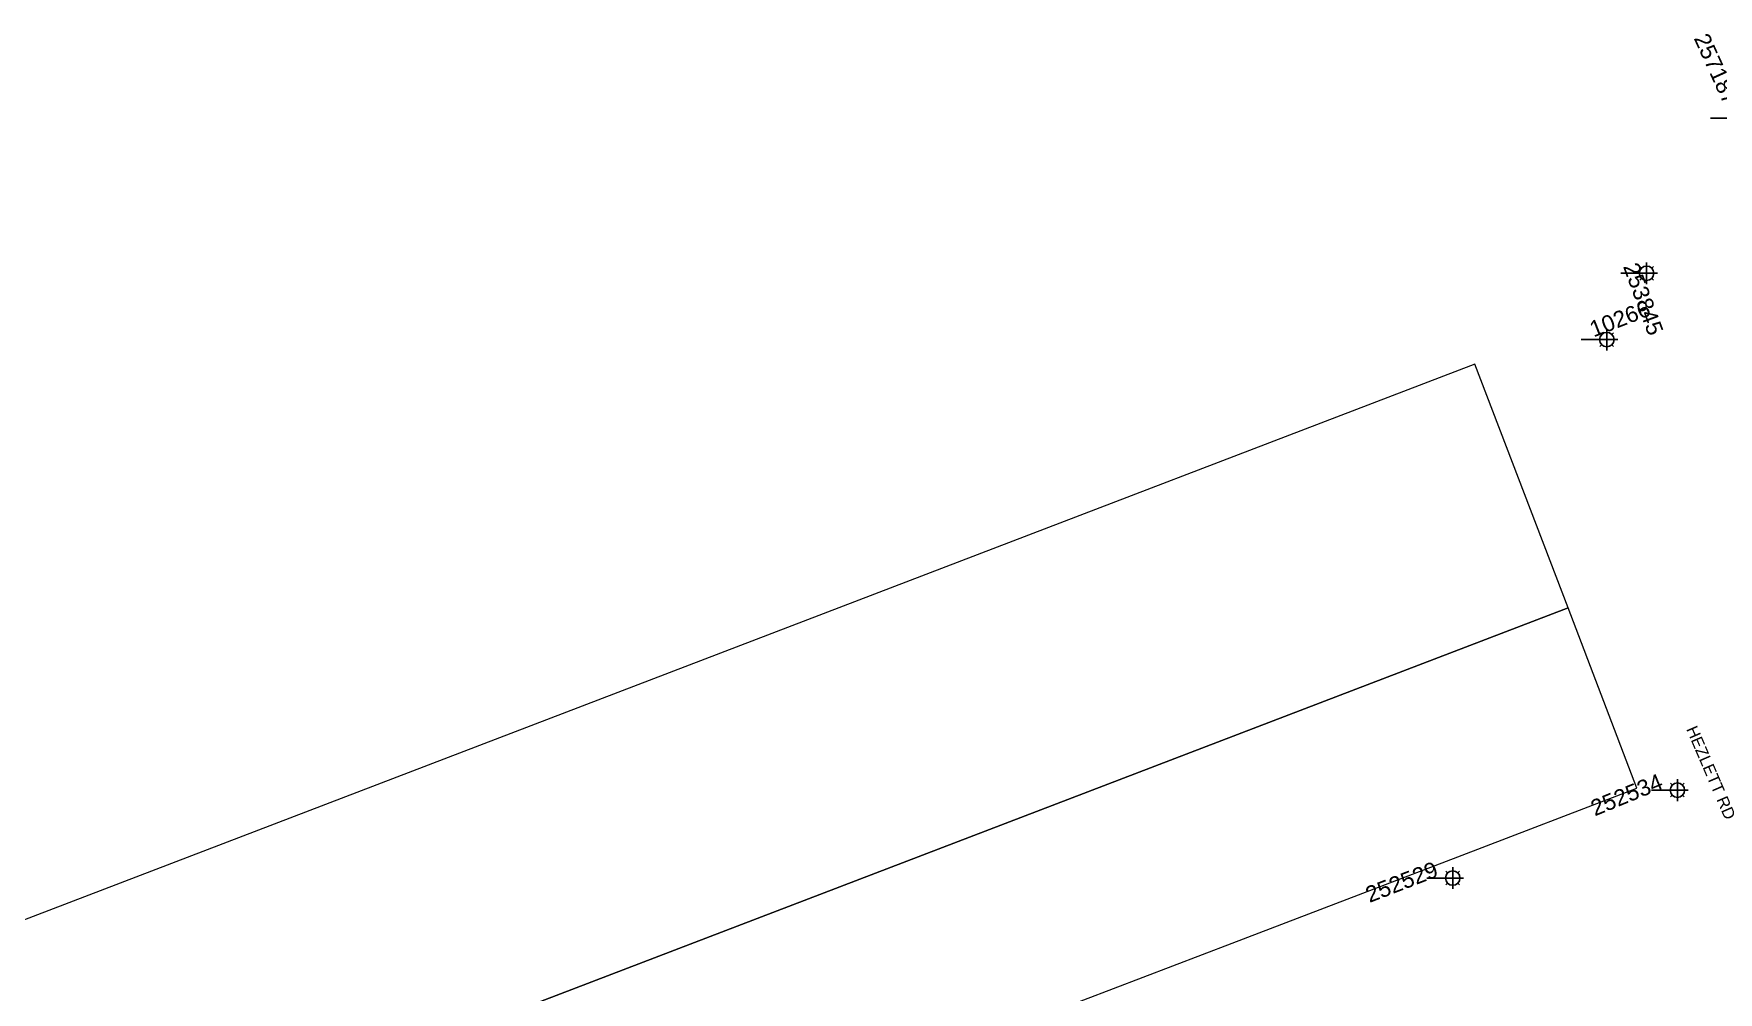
# Model space of a CAD drawing. Header units: metres. Extents: x 0 to 310918, y 0 to 6270107.
# Drawn here: x 310290.1 to 310551.4, y 6269957.9 to 6270106.6 of the extents above; entities that cross this region are included whole.
import ezdxf
from ezdxf.enums import TextEntityAlignment as Align

# ---------------------------------------------------------------- set-up
doc = ezdxf.new("R2010")
doc.units = ezdxf.units.M
doc.layers.get('0').update_dxf_attribs({"color": 6})
for name, color, linetype, lineweight in [('_User_LV_Exist', 5, 'Continuous', 35), ('Cadastre Developer_SP_NEW', 92, 'Continuous', 15), ('Cadastre Land Parcels_SP_EXT', 118, 'Continuous', 15)]:
    doc.layers.add(name, color=color, linetype=linetype, lineweight=lineweight)
doc.layers.add('Features_HIDE', color=1, linetype='Continuous', plot=False)
doc.styles.add('iecARIAL', font='arial.ttf', dxfattribs={"height": 2})
doc.styles.add('SL_LABEL', font='arial.ttf', dxfattribs={"height": 2})
doc.styles.get("Standard").update_dxf_attribs({"font": 'arial.ttf'})

# ---------------------------------------------------------------- blocks, each defined once
blk = doc.blocks.new('SL_LANTERN_EXT')
at = {"flags": 9}
for tag, p in [('LRATECODE', (-7.4, 0)), ('LOUTREACHVOCAB', (-7.2, 0)), ('LOUTREACH', (-7, 0)), ('LANTNUMBER', (-6.6, 0)), ('LNEW', (-6.4, 0)), ('LMASTVOCAB', (-6.2, 0)), ('LMAST', (-6, 0)), ('LLAMPVOCAB', (-5.8, 0)), ('LLAMP', (-5.6, 0)), ('LEXIST', (-5.4, 0)), ('LCHARGE3PERCENT', (-5.2, 0)), ('LCHARGE3', (-5, 0)), ('LCHARGE2PERCENT', (-4.8, 0)), ('LCHARGE2', (-4.6, 0)), ('LCHARGE1PERCENT', (-4.4, 0)), ('LCHARGE1', (-4.2, 0)), ('LCATEGORY', (-4, 0)), ('LBRACKETVOCAB', (-3.8, 0)), ('LBRACKET', (-3.6, 0)), ('LKINGHEIGHT', (-3.4, 0)), ('CREPLACE', (-3.2, 0)), ('CREMOVE', (-3, 0)), ('CNUMBER', (-2.8, 0)), ('CNEW', (-2.6, 0)), ('CEXIST', (-2.4, 0)), ('USAGE', (-2.2, 0)), ('STATE', (-2, 0)), ('OWNED_BY', (-1.8, 0)), ('ORIENTATION', (-1.6, 0)), ('OPERATING_VOLTAGE', (-1.4, 0)), ('NO_PHASES', (-1.2, 0)), ('LANTERN_TYPE', (-1, 0)), ('LANTERN_PURPOSE', (-0.8, 0)), ('CONTROL_TYPE', (-0.6, 0)), ('CONSTRUCTED_VOLTAGE', (-0.4, 0))]:
    blk.add_attdef(tag, text='', height=0.001, rotation=270, dxfattribs=at).set_placement(p, align=Align.MIDDLE_LEFT)
at = {"style": 'SL_LABEL', "flags": 9}
blk.add_attdef('STREET_CODE', text='', height=0.001, rotation=270, dxfattribs=at).set_placement((0, 0), align=Align.MIDDLE_LEFT)
at = {"flags": 1}
blk.add_attdef('Z', (0, 0), '', height=0.001, rotation=270, dxfattribs=at)
at = {"width": 0.9}
blk.add_attdef('LNUMBER', text='', height=1, dxfattribs=at).set_placement((7, -1), align=Align.MIDDLE_LEFT)
at = {"flags": 9}
for tag, p in [('LREMOVE', (0, -7.6)), ('LREPLACE', (0, -7.8)), ('LTYPE', (0, -8)), ('LTYPEVOCAB', (0, -8.2)), ('LEGEND', (0, -8.4)), ('SUBURB', (0, -8.6)), ('STREETNAME', (0, -8.8)), ('LOCATION', (0, -9)), ('NOTES', (0, -9.2)), ('MAINTAINED_BY', (0, -9.86))]:
    blk.add_attdef(tag, text='', height=0.001, dxfattribs=at).set_placement(p, align=Align.MIDDLE_LEFT)
blk.add_attdef('OPERATED_BY', (0, -9.61), '', height=0.001, dxfattribs=at)
at = {"layer": 'Features_HIDE', "width": 0.9}
blk.add_attdef('ASSET_NUM', text='', height=1, dxfattribs=at).set_placement((7, 1), align=Align.MIDDLE_LEFT)
at = {"transparency": 33554651}
blk.add_wipeout([(5.69, 0), (5.06, -1.06), (4, -1.69), (2.94, -1.06), (2.31, 0), (2.94, 1.06), (4, 1.69), (5.06, 1.06)], dxfattribs=at)
for p, q in [((0, 0), (4, 0)), ((2.94, 1.06), (3.2, 0.8)), ((4, 1.69), (4, 0)), ((5.06, 1.06), (4.8, 0.8)), ((2.94, -1.06), (3.2, -0.8)), ((4, 0), (5.69, 0)), ((4, 0), (4, -1.69)), ((5.06, -1.06), (4.8, -0.8))]:
    blk.add_line(p, q)
blk.add_circle((4, 0), 1.12)

msp = doc.modelspace()

# ---------------------------------------------------------------- linework, layer by layer
at = {"layer": 'Cadastre Land Parcels_SP_EXT', "linetype": 'Continuous'}
for points in [[(310528.12, 6270017.54), (310513.67, 6270055.32), (310242.19, 6269951.36), (310174.22, 6269925.32), (310106.2, 6269899.27), (310038.14, 6269873.21), (309970.04, 6269847.13), (309911.13, 6269823.17), (309905.03, 6269778.91), (310237.96, 6269906.41), (310528.12, 6270017.54)], [(309911.66, 6269749.41), (310049.94, 6269802.37), (310071.06, 6269810.45), (310129.64, 6269832.88), (310152.76, 6269841.73), (310238.55, 6269874.58), (310453.01, 6269956.7), (310476.04, 6269965.52), (310504.02, 6269976.23), (310511.01, 6269978.91), (310538.82, 6269989.55), (310528.12, 6270017.54), (310237.96, 6269906.41), (309905.03, 6269778.91), (309900.39, 6269745.1), (309911.66, 6269749.41)]]:
    msp.add_lwpolyline(points, close=True, dxfattribs=at)

# ---------------------------------------------------------------- block references
at = {"layer": 'Features_HIDE'}
ref = msp.add_blockref('SL_LANTERN_EXT', (310550.23, 6270093.47), dxfattribs=at)
ref.add_attrib('ASSET_NUM', '257187', dxfattribs={"layer": '0', "height": 2.5, "rotation": 294.4105, "style": 'iecARIAL'}).set_placement((310551.73, 6270094.97), align=Align.BOTTOM_RIGHT)
ref = msp.add_blockref('SL_LANTERN_EXT', (310530.14, 6270059.13), dxfattribs=at)
ref.add_attrib('ASSET_NUM', '10266', dxfattribs={"layer": '0', "height": 2.5, "rotation": 21.1283, "style": 'iecARIAL'}).set_placement((310531.64, 6270060.63), align=Align.MIDDLE_LEFT)

# ---------------------------------------------------------------- next in the draw order: block references
ref = msp.add_blockref('SL_LANTERN_EXT', (310536.31, 6270069.42), dxfattribs=at)
ref.add_attrib('ASSET_NUM', '253845', dxfattribs={"layer": '0', "height": 2.5, "rotation": 290.1694, "style": 'iecARIAL'}).set_placement((310537.81, 6270070.92), align=Align.MIDDLE_LEFT)
ref = msp.add_blockref('SL_LANTERN_EXT', (310541.09, 6269989.24), dxfattribs=at)
ref.add_attrib('ASSET_NUM', '252534', dxfattribs={"layer": '0', "height": 2.5, "rotation": 22.2992, "style": 'iecARIAL'}).set_placement((310542.59, 6269990.74), align=Align.MIDDLE_RIGHT)
ref = msp.add_blockref('SL_LANTERN_EXT', (310506.24, 6269975.61), dxfattribs=at)
ref.add_attrib('ASSET_NUM', '252529', dxfattribs={"layer": '0', "height": 2.5, "rotation": 21.1752, "style": 'iecARIAL'}).set_placement((310507.74, 6269977.11), align=Align.MIDDLE_RIGHT)

# ---------------------------------------------------------------- next in the draw order: linework, layer by layer
at = {"layer": 'Cadastre Developer_SP_NEW', "linetype": 'Continuous'}
for points in [[(310528.12, 6270017.54), (310513.67, 6270055.32), (310242.19, 6269951.36), (310174.22, 6269925.32), (310106.2, 6269899.27), (310038.14, 6269873.21), (309970.04, 6269847.13), (309911.13, 6269823.17), (309905.03, 6269778.91), (310237.96, 6269906.41), (310528.12, 6270017.54)], [(309911.66, 6269749.41), (310049.94, 6269802.37), (310071.06, 6269810.45), (310129.64, 6269832.88), (310152.76, 6269841.73), (310238.55, 6269874.58), (310453.01, 6269956.7), (310476.04, 6269965.52), (310504.02, 6269976.23), (310511.01, 6269978.91), (310538.82, 6269989.55), (310528.12, 6270017.54), (310237.96, 6269906.41), (309905.03, 6269778.91), (309900.39, 6269745.1), (309911.66, 6269749.41)]]:
    msp.add_lwpolyline(points, close=True, dxfattribs=at)

# ---------------------------------------------------------------- next in the draw order: texts
at = {"layer": '_User_LV_Exist'}
msp.add_text('HEZLETT RD', height=1.8, rotation=293.2844, dxfattribs=at).set_placement((310546.42, 6269998.72))

doc.saveas('drawing.dxf')
